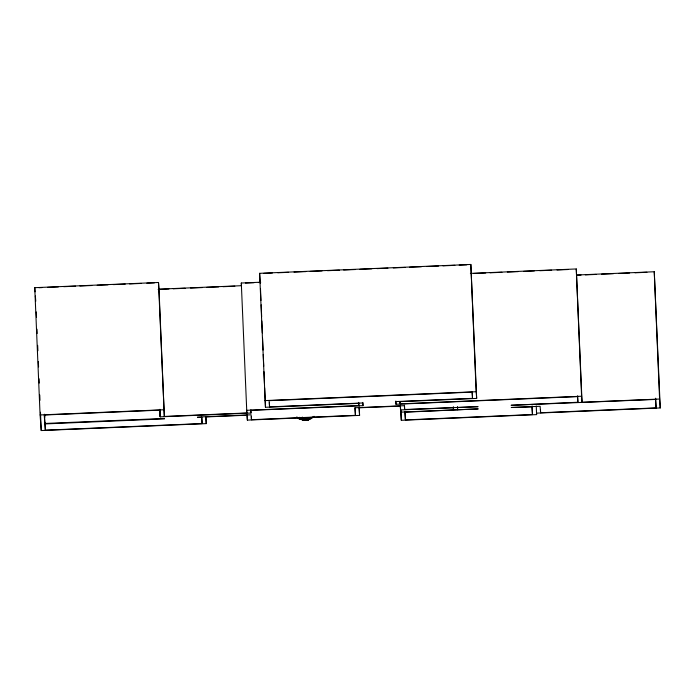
<?xml version="1.0" encoding="UTF-8"?>
<svg xmlns="http://www.w3.org/2000/svg" width="695" height="695" viewBox="0 0 695 695"><rect width="100%" height="100%" fill="white"/><g stroke="black" fill="none" stroke-linecap="round" stroke-linejoin="round"><path stroke-width="1.04" d="M314.062 416.322L311.586 418.39L307.746 418.242L305.47 420.301L299.215 418.911L296.565 417.052M311.125 418.538L311.586 418.39L308.649 419.754L302.247 420.023L308.415 419.823L312.646 417.2M309.753 418.234L305.47 420.301L299.215 418.911L307.746 418.242M309.788 418.703C306.313 421.448 301.126 420.275 298.042 417.487M311.099 418.286L305.47 420.301L301.76 419.415M205.981 417.156L206.25 423.62L41.24 430.553L40.084 414.958L34.75 287.678L158.503 282.483L164.333 416.444L246.838 412.978L246.638 410.311L358.846 405.593L358.681 403.369L265.464 407.279L259.626 273.317L470.836 264.447L476.666 398.409L399.929 401.632L400.094 403.865L581.602 396.237L582.054 402.292L659.59 399.034L660.25 407.948L536.497 413.151L536.601 414.611L401.319 420.301L400.363 405.602M263.77 273.37L272.405 273.005M277.809 272.779L288.599 272.327M294.002 272.092L305.87 271.597M310.187 271.415L322.063 270.92M327.467 270.694L339.342 270.19M343.66 270.007L355.536 269.512M359.854 269.33L371.729 268.835M377.124 268.609L387.923 268.148M393.318 267.923L405.194 267.427M409.511 267.245L421.387 266.741M426.782 266.515L438.658 266.02M442.976 265.838L454.851 265.342M459.169 265.16L466.727 264.838M38.894 287.73L42.134 287.591M47.529 287.365L58.319 286.913M63.723 286.688L75.59 286.184M79.908 286.01L91.783 285.506M97.187 285.28L107.977 284.828M113.372 284.603L125.248 284.099M129.565 283.916L141.441 283.421M146.836 283.195L154.394 282.874M246.838 412.978L241.304 283.021L260.721 282.213M470.385 273.404L576.268 268.956L582.054 402.292M245.448 283.073L254.075 282.709M258.392 282.535L260.547 282.439M473.842 273.483L485.727 272.979M490.045 272.796L501.929 272.301M507.333 272.075L518.14 271.623M523.543 271.397L534.342 270.937M539.746 270.711L551.63 270.216M557.034 269.99L567.832 269.53M158.503 282.483L158.999 289.163L241.504 285.697L241.304 283.021M158.13 289.424L168.937 288.972M173.255 288.79L185.139 288.286M190.543 288.06L202.427 287.565M206.754 287.382L218.638 286.887M222.956 286.705L234.84 286.201M576.72 275.012L654.256 271.754L660.25 407.948M576.737 275.237L581.055 275.055M585.372 274.873L596.171 274.421M601.566 274.195L613.442 273.691M618.837 273.465L629.635 273.013M635.03 272.788L646.906 272.292M264.96 400.598L476.171 391.728L476.666 398.409M40.084 414.958L163.838 409.763M400.711 412.144L478.247 408.895L404.855 412.196L405.428 419.902L532.466 414.567L531.892 406.862L511.251 407.505L540.128 406.288L540.606 412.752L656.106 407.904L655.481 399.434L511.086 405.281L577.91 402.249L577.493 396.628L395.985 404.255L395.785 401.58L472.522 398.357L472.061 392.119L269.104 400.65L269.564 406.888L362.79 402.97L362.981 405.645L250.782 410.354L250.982 413.03L160.224 416.844L159.728 410.154L44.228 415.011L44.854 423.472L164.48 418.451L164.515 418.894L44.888 423.924L44.48 414.211M44.888 423.924L45.349 430.162L202.106 423.576L201.646 417.339L197.519 417.513L197.484 417.061L251.112 414.811L251.477 419.711L355.432 415.349L354.867 407.774L404.368 405.689L404.655 409.52L478.082 406.662L457.458 407.531L457.623 409.755L457.484 406.558M206.25 423.62L205.755 416.939L247.003 415.21L247.368 420.11L359.576 415.393L359.211 406.766M299.693 419.016L301.039 419.068M297.243 417.209L298.876 418.416M299.736 417.278C302.629 422.543 314.244 418.477 305.47 420.301L304.21 419.78L302.29 417.078M359.576 415.393L359.011 407.817L400.259 406.089L400.546 409.92L453.331 407.704L453.496 409.928L453.366 406.731M259.626 273.317L260.26 283.239M34.75 287.678L35.063 291.839M35.367 296.001L35.758 301.196M305.374 418.32L305.461 420.058M654.256 271.754L659.59 399.034M655.698 398.192L656.106 407.904M576.268 268.956L581.602 396.237M577.641 395.776L577.91 402.249M540.467 409.52L540.606 412.752M536.245 405.984L536.601 414.611M532.101 405.932L532.466 414.567M470.836 264.447L476.171 391.728M472.253 391.884L472.522 398.357M405.063 411.275L405.428 419.902M404.473 405.211L404.655 409.52M400.911 410.589L401.319 420.301M400.007 401.701L400.094 403.865M395.855 401.024L395.985 404.255M362.851 402.405L362.981 405.645M358.707 402.362L358.846 405.593M355.11 407.791L355.432 415.349M269.391 402.57L269.564 406.888M260.486 288.634L260.981 300.492M261.164 304.81L261.659 316.677M261.841 320.986L262.336 332.853M262.562 338.248L263.066 350.115M263.249 354.424L263.744 366.291M263.97 371.686L264.465 383.553M264.647 387.862L265.464 407.279M251.338 416.479L251.477 419.711M250.843 409.789L250.982 413.03M247.142 414.715L247.368 420.11M201.837 417.104L202.106 423.576M158.999 289.163L164.333 416.444M159.911 409.294L160.224 416.844M159.937 410.146L160.206 416.618M44.715 415.054L44.81 417.217M45.036 422.612L45.349 430.162M36.27 311.907L36.496 317.294M36.991 329.161L37.174 333.478M37.669 345.346L37.895 350.732M38.347 361.522L38.572 366.917M39.076 378.784L39.25 383.093M39.754 394.96L39.98 400.355M40.475 412.222L41.24 430.553"/></g></svg>
